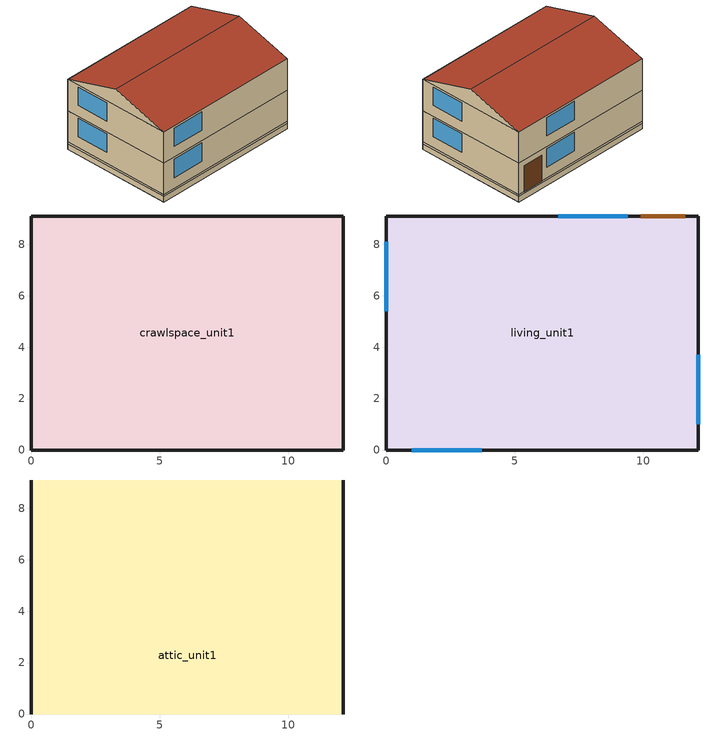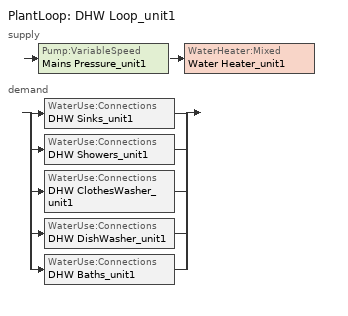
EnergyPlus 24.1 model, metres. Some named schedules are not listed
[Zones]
crawlspace_unit1
 floor ground (Interior Floor): 0,0 0,9.1 12.13,9.1 12.13,0 z-0.46
 wall outside (Crawl Wall): 0,0 12.13,0 12.13,9.1 0,9.1 0,0 z0:0.15
 wall ground (Crawl Wall): 0,0 12.13,0 12.13,9.1 0,9.1 0,0 z-0.46:0
living_unit1
 floor adiabatic (Interior Floor): 0,0 0,9.1 12.13,9.1 12.13,0 z2.74
 floor to crawlspace_unit1 (Exterior Floor): 0,0 0,9.1 12.13,9.1 12.13,0 z0.15
 wall outside (Exterior Wall): 0,0 12.13,0 12.13,9.1 0,9.1 0,0 z0.15:2.74; 0,0 12.13,0 12.13,9.1 0,9.1 0,0 z2.74:5.34
 window (Exterior Window): 1,0 3.71,0 / 9.39,9.1 6.68,9.1 / 12.13,1 12.13,3.71 / 0,8.1 0,5.39 z1.07:2.59; 1,0 3.71,0 / 9.39,9.1 6.68,9.1 / 12.13,1 12.13,3.71 / 0,8.1 0,5.39 z3.66:5.18
 door (Exterior Door): 11.63,9.1 9.89,9.1 z0.15:2.29
 ceiling to attic_unit1 (Interior Ceiling): 0,0 12.13,0 12.13,9.1 0,9.1 z5.34
attic_unit1
 wall outside (Gable_end): 12.13,0,5.34 12.13,9.1,5.34 12.13,4.55,6.7; 0,9.1,5.34 0,0,5.34 0,4.55,6.7
 roof outside (Exterior Roof): 0,0,5.34 12.13,0,5.34 12.13,4.55,6.7 0,4.55,6.7; 12.13,9.1,5.34 0,9.1,5.34 0,4.55,6.7 12.13,4.55,6.7
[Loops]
PlantLoop 'DHW Loop_unit1'
 supply: Pump:VariableSpeed 'Mains Pressure_unit1' > WaterHeater:Mixed 'Water Heater_unit1'
 demand: split
  | WaterUse:Connections 'DHW Sinks_unit1'
  | WaterUse:Connections 'DHW Showers_unit1'
  | WaterUse:Connections 'DHW ClothesWasher_unit1'
  | WaterUse:Connections 'DHW DishWasher_unit1'
  | WaterUse:Connections 'DHW Baths_unit1'
[Building]
US+SF+CZ4A+hp+crawlspace+IECC_2006: North Axis {deg}=0; Terrain=Suburbs; Loads Convergence Tolerance Value {W}=0.04; Temperature Convergence Tolerance Value {deltaC}=0.4; Solar Distribution=FullExterior; Maximum Number of Warmup Days=25; Minimum Number of Warmup Days=6
[Site:WaterMainsTemperature]
Calculation Method=Correlation; Annual Average Outdoor Air Temperature {C}=12.4667; Maximum Difference In Monthly Average Outdoor Air Temperatures {deltaC}=25.2
[Site:Location]
New.York-John.F.Kennedy.Intl.AP_NY_USA WMO=744860: Latitude {deg}=40.66; Longitude {deg}=-73.8; Time Zone {hr}=-5; Elevation {m}=7
[SizingPeriod:DesignDay] Day of Month=21; Dry-Bulb Temperature Range Modifier Type=DefaultMultipliers; Humidity Condition Type=Wetbulb; Barometric Pressure {Pa}=101241; Rain Indicator=No; Snow Indicator=No; Daylight Saving Time Indicator=No
Name | Month | Day Type | Maximum Dry-Bulb Temperature {C} | Daily Dry-Bulb Temperature Range {deltaC} | Wetbulb or DewPoint at Maximum Dry-Bulb {C} | Wind Speed {m/s} | Wind Direction {deg} | Solar Model Indicator | Sky Clearness | ASHRAE Clear Sky Optical Depth for Beam Irradiance (taub) | ASHRAE Clear Sky Optical Depth for Diffuse Irradiance (taud)
New.York-John.F.Kennedy.Intl.AP_NY_USA Ann Htg 99.6% Condns DB | 1 | WinterDesignDay | -10.7 | 0 | -10.7 | 7.5 | 320 | ASHRAEClearSky | 0
New.York-John.F.Kennedy.Intl.AP_NY_USA Ann Clg .4% Condns DB=>MWB | 7 | SummerDesignDay | 32.1 | 7.4 | 23.1 | 5.6 | 230 | ASHRAETau |  | 0.541 | 1.8
[Material]
Name | Roughness | Thickness {m} | Conductivity {W/m-K} | Density {kg/m3} | Specific Heat {J/kg-K} | Solar Absorptance | Thermal Absorptance | Visible Absorptance
sheathing_consol_layer | Rough | 0.0127 | 0.0940184 | 685.008 | 1172.332
ceil_consol_layer | Rough | 0.340392 | 0.0617176 | 41.9286 | 776.251
floor_consol_layer | Rough | 0.1397 | 0.0491039 | 55.074 | 916.9311
wall_consol_layer | Rough | 0.0889 | 0.0579573 | 120.801 | 1036.26
Concrete_4in | Rough | 0.101498 | 1.312098 | 2242.8 | 465.2
Asphalt_shingle | MediumRough | 0.00633985 | 0.08186 | 1121.29 | 1255.2 | 0.75
cement_stucco | MediumSmooth | 0.01905 | 0.721 | 1865.58 | 878.64
syn_stucco | MediumSmooth | 0.003048 | 8.65E-02 | 400 | 878.64
Drywall_1/2in | MediumSmooth | 0.0127 | 0.16009 | 800.923 | 1087.84
OSB_5/8in | MediumSmooth | 0.015875 | 0.1163 | 544.627 | 1213.36
OSB_7/16in | MediumSmooth | 0.0111125 | 0.1163 | 544.627 | 1213.36
Plywood_3/4in | Rough | 0.01905 | 0.115458 | 544.68 | 674.54 | 0.7 | 0.9 | 0.7
Carpet_n_pad | MediumSmooth | 0.0254001 | 0.0601314 | 32.0369 | 836.8 | 0.7 | 0.9 | 0.7
OSB_1/2in | MediumSmooth | 0.0127 | 0.1163 | 544.627 | 1213.36 | 0.7 | 0.9 | 0.7
door_const | Smooth | 0.0317022 | 0.0720096 | 512.64 | 767.58
Std Wood 6inch | MediumSmooth | 0.15 | 0.12 | 540 | 1210 | 0.7 | 0.9 | 0.7
[Construction]
Exterior Wall: syn_stucco, sheathing_consol_layer, OSB_7/16in, wall_consol_layer, Drywall_1/2in
InteriorFurnishings: Std Wood 6inch
Exterior Floor: floor_consol_layer, Plywood_3/4in, Carpet_n_pad
Interior Floor: Plywood_3/4in, Carpet_n_pad
Interior Ceiling: ceil_consol_layer, Drywall_1/2in
Exterior Roof: Asphalt_shingle, OSB_1/2in
Exterior Window: Glass
Exterior Door: door_const
Gable_end: cement_stucco, Bldg_paper_felt, OSB_5/8in, Air_4_in_vert, Drywall_1/2in
window_w_blinds: Glass, int_blind
crawl wall: Concrete_4in
[Material:NoMass]
Bldg_paper_felt: Roughness=Smooth; Thermal Resistance {m2-K/W}=0.0105666
[Material:AirGap]
Air_4_in_vert: Thermal Resistance {m2-K/W}=0.158499
[WindowMaterial:SimpleGlazingSystem]
Glass: U-Factor {W/m2-K}=2.27144; Solar Heat Gain Coefficient=0.3344; Visible Transmittance=0.88
[WindowMaterial:Blind]
int_blind: Slat Orientation=Horizontal; Slat Width {m}=0.025; Slat Separation {m}=0.01875; Slat Thickness {m}=0.001; Slat Angle {deg}=45; Slat Conductivity {W/m-K}=221; Slat Beam Solar Transmittance=0; Front Side Slat Beam Solar Reflectance=0.5; Back Side Slat Beam Solar Reflectance=0.5; Slat Diffuse Solar Transmittance=0; Front Side Slat Diffuse Solar Reflectance=0.5; Back Side Slat Diffuse Solar Reflectance=0.5; Slat Beam Visible Transmittance=0; Front Side Slat Beam Visible Reflectance=0.5; Back Side Slat Beam Visible Reflectance=0.5; Slat Diffuse Visible Transmittance=0; Front Side Slat Diffuse Visible Reflectance=0.5; Back Side Slat Diffuse Visible Reflectance=0.5; Slat Infrared Hemispherical Transmittance=0; Front Side Slat Infrared Hemispherical Emissivity=0.9; Back Side Slat Infrared Hemispherical Emissivity=0.9; Blind to Glass Distance {m}=0.05; Blind Top Opening Multiplier=0.5; Blind Bottom Opening Multiplier=0.5; Blind Left Side Opening Multiplier=0.5; Blind Right Side Opening Multiplier=0.5
[AirConditioner:VariableRefrigerantFlow:FluidTemperatureControl]
Heat Pump=VRF Heat Pump; Availability Schedule=VRFCondAvailSched; Zone Terminal Unit List=VRF Heat Pump TU List; Refrigerant Type=R410A; Rated Evaporative Capacity {W}=10023; Rated Compressor Power Per Unit of Rated Evaporative Capacity=0.2931; Minimum Outdoor Air Temperature in Cooling Mode {C}=-5; Maximum Outdoor Air Temperature in Cooling Mode {C}=43; Minimum Outdoor Air Temperature in Heating Mode {C}=-20; Maximum Outdoor Air Temperature in Heating Mode {C}=18; Reference Outdoor Unit Superheating {deltaC}=7.6; Reference Outdoor Unit Subcooling {deltaC}=7.7; Refrigerant Temperature Control Algorithm for Indoor Unit=VariableTemp; Reference Evaporating Temperature for Indoor Unit {C}=10; Reference Condensing Temperature for Indoor Unit {C}=38.9; Variable Evaporating Temperature Minimum for Indoor Unit {C}=6; Variable Evaporating Temperature Maximum for Indoor Unit {C}=13; Variable Condensing Temperature Minimum for Indoor Unit {C}=35; Variable Condensing Temperature Maximum for Indoor Unit {C}=42; Outdoor Unit Fan Power Per Unit of Rated Evaporative Capacity=0.01197; Outdoor Unit Fan Flow Rate Per Unit of Rated Evaporative Capacity {m3/s-W}=0.000169511; Outdoor Unit Evaporating Temperature Function of Superheating Curve=OUEvapTempCurve; Outdoor Unit Condensing Temperature Function of Subcooling Curve=OUCondTempCurve; Diameter of Main Pipe Connecting Outdoor Unit to the First Branch Joint {m}=0.0508; Length of Main Pipe Connecting Outdoor Unit to the First Branch Joint {m}=10; Equivalent Length of Main Pipe Connecting Outdoor Unit to the First Branch Joint {m}=12; Height Difference Between Outdoor Unit and Indoor Units {m}=5; Main Pipe Insulation Thickness {m}=0.02; Main Pipe Insulation Thermal Conductivity {W/m-K}=0.032; Crankcase Heater Power per Compressor {W}=33; Number of Compressors=1; Ratio of Compressor Size to Total Compressor Capacity {W/W}=0.33; Maximum Outdoor Dry-Bulb Temperature for Crankcase Heater {C}=7; Compressor maximum delta Pressure {Pa}=4500000; Number of Compressor Loading Index Entries=9; Compressor Speed at Loading Index 1 {rev/min}=900; Loading Index 1 Evaporative Capacity Multiplier Function of Temperature Curve=MinSpdCooling; Loading Index 1 Compressor Power Multiplier Function of Temperature Curve=MinSpdPower; Compressor Speed at Loading Index 2 {rev/min}=1320; Loading Index 2 Evaporative Capacity Multiplier Function of Temperature Curve=Spd1Cooling; Loading Index 2 Compressor Power Multiplier Function of Temperature Curve=Spd1Power; Compressor Speed at Loading Index 3 {rev/min}=1920; Loading Index 3 Evaporative Capacity Multiplier Function of Temperature Curve=Spd2Cooling; Loading Index 3 Compressor Power Multiplier Function of Temperature Curve=Spd2Power; Compressor Speed at Loading Index 4 {rev/min}=2580; Loading Index 4 Evaporative Capacity Multiplier Function of Temperature Curve=Spd3Cooling; Loading Index 4 Compressor Power Multiplier Function of Temperature Curve=Spd3Power; Compressor Speed at Loading Index 5 {rev/min}=3480; Loading Index 5 Evaporative Capacity Multiplier Function of Temperature Curve=Spd4Cooling; Loading Index 5 Compressor Power Multiplier Function of Temperature Curve=Spd4Power; Compressor Speed at Loading Index 6 {rev/min}=4380; Loading Index 6 Evaporative Capacity Multiplier Function of Temperature Curve=Spd5Cooling; Loading Index 6 Compressor Power Multiplier Function of Temperature Curve=Spd5Power; Compressor Speed at Loading Index 7 {rev/min}=4800; Loading Index 7 Evaporative Capacity Multiplier Function of Temperature Curve=Spd6Cooling; Loading Index 7 list=Spd6Power; Compressor Speed at Loading Index 8 {rev/min}=5730; Loading Index 8 Evaporative Capacity Multiplier Function of Temperature Curve=Spd7Cooling; Loading Index 8 Compressor Power Multiplier Function of Temperature Curve=Spd7Power; Compressor Speed at Loading Index 9 {rev/min}=6900; Loading Index 9 Evaporative Capacity Multiplier Function of Temperature Curve=Spd8Cooling; Loading Index 9 Compressor Power Multiplier Function of Temperature Curve=Spd8Power
[ZoneTerminalUnitList]
VRF Heat Pump TU List: Zone Terminal Unit Name 1=TU1
[ZoneHVAC:TerminalUnit:VariableRefrigerantFlow]
TU1: Terminal Unit Availability Schedule=VRFAvailSched; Cooling Supply Air Flow Rate {m3/s}=0.595; No Cooling Supply Air Flow Rate {m3/s}=0; Heating Supply Air Flow Rate {m3/s}=0.595; No Heating Supply Air Flow Rate {m3/s}=0; Cooling Outdoor Air Flow Rate {m3/s}=autosize; Heating Outdoor Air Flow Rate {m3/s}=autosize; No Load Outdoor Air Flow Rate {m3/s}=0; Supply Air Fan Operating Mode Schedule=VRFFanModeSchedule; Supply Air Fan Placement=drawthrough; Supply Air Fan Object=TU1 VRF Supply Fan; Outside Air Mixer Object=TU1 OA Mixer; Cooling Coil Object=TU1 VRF DX Cooling Coil; Heating Coil Object=TU1 VRF DX Heating Coil; Zone Terminal Unit On Parasitic Electric Energy Use {W}=30; Zone Terminal Unit Off Parasitic Electric Energy Use {W}=20; Supplemental Heating Coil=TU1 Supp Heating Coil; Maximum Supply Air Temperature from Supplemental Heater {C}=50
[Coil:Heating:Electric]
TU1 Supp Heating Coil: Availability Schedule=VRFAvailSched; Efficiency=0.99; Nominal Capacity {W}=autosize
[Fan:VariableVolume]
TU1 VRF Supply Fan: Availability Schedule=VRFAvailSched; Fan Total Efficiency=0.5; Pressure Rise {Pa}=400; Maximum Flow Rate {m3/s}=0.595; Fan Power Minimum Flow Rate Input Method=FixedFlowRate; Fan Power Minimum Flow Fraction=0; Fan Power Minimum Air Flow Rate {m3/s}=0.415; Motor Efficiency=0.9; Motor In Airstream Fraction=1; Fan Power Coefficient 1=0.09; Fan Power Coefficient 2=0; Fan Power Coefficient 3=0; Fan Power Coefficient 4=0.91; Fan Power Coefficient 5=0
[Coil:Cooling:DX:VariableRefrigerantFlow:FluidTemperatureControl]
TU1 VRF DX Cooling Coil: Availability Schedule=VRFAvailSched; Rated Total Cooling Capacity {W}=10023; Rated Sensible Heat Ratio=autosize; Indoor Unit Reference Superheating {deltaC}=8.7; Indoor Unit Evaporating Temperature Function of Superheating Curve=IUEvapTempCurve
[Coil:Heating:DX:VariableRefrigerantFlow:FluidTemperatureControl]
TU1 VRF DX Heating Coil: Availability Schedule=VRFAvailSched; Rated Total Heating Capacity {W}=10023; Indoor Unit Reference Subcooling {deltaC}=11.5; Indoor Unit Condensing Temperature Function of Subcooling Curve=IUCondTempCurve
[Zone equipment]
living_unit1: TU1
[Zone] Multiplier=1
living_unit1; attic_unit1; crawlspace_unit1
[InternalMass]
Internalmass_unit1: Construction=InteriorFurnishings; Zone or ZoneList=living_unit1; Surface Area {m2}=9.89591
[Shading:Overhang] Height above Window or Door {m}=0; Tilt Angle from Window/Door {deg}=90; Left extension from Window/Door Width {m}=0; Right extension from Window/Door Width {m}=0; Depth {m}=0.0152439
Name | Window or Door
Overhang_sdr_1.unit1 | Window_sdr_1.unit1
Overhang_sdr_2.unit1 | Window_sdr_2.unit1
[WindowShadingControl]
Shades-living_unit1: Zone=living_unit1; Shading Type=InteriorBlind; Construction with Shading=window_w_blinds; Shading Control Type=OnIfScheduleAllows; Schedule=shading_2012iecc; Shading Control Is Scheduled=Yes; Glare Control Is Active=No; Multiple Surface Control Type=Sequential; Fenestration Surface 1=Window_ldf_1.unit1; Fenestration Surface 2=Window_ldb_1.unit1; Fenestration Surface 3=Window_sdr_1.unit1; Fenestration Surface 4=Window_sdl_1.unit1; Fenestration Surface 5=Window_ldf_2.unit1; Fenestration Surface 6=Window_ldb_2.unit1; Fenestration Surface 7=Window_sdr_2.unit1; Fenestration Surface 8=Window_sdl_2.unit1
[GroundHeatTransfer:Control]
gtp_control: Run Basement Preprocessor=no; Run Slab Preprocessor=yes
[GroundHeatTransfer:Slab:Materials]
NMAT: Number of materials=2; ALBEDO: Surface Albedo: No Snow=0.16; ALBEDO: Surface Albedo: Snow=0.4; EPSLW: Surface Emissivity: No Snow=0.9; EPSLW: Surface Emissivity: Snow=0.9; Z0: Surface Roughness: No Snow {cm}=0.75; Z0: Surface Roughness: Snow {cm}=0.05; HIN: Indoor HConv: Downward Flow {W/m2-K}=6; HIN: Indoor HConv: Upward {W/m2-K}=9
[GroundHeatTransfer:Slab:MatlProps]
RHO: Slab Material density {kg/m3}=2300; RHO: Soil Density {kg/m3}=1200; CP: Slab CP {J/kg-K}=650; CP: Soil CP {J/kg-K}=1200; TCON: Slab k {W/m-K}=0.9; TCON: Soil k {W/m-K}=1
[GroundHeatTransfer:Slab:BoundConds]
EVTR: Is surface evapotranspiration modeled=FALSE; FIXBC: is the lower boundary at a fixed temperature=TRUE; TDEEPin {C}=10; USRHflag: Is the ground surface h specified by the user?=FALSE
[GroundHeatTransfer:Slab:BldgProps]
IYRS: Number of years to iterate=10; Shape: Slab shape=0; HBLDG: Building height {m}=4; TIN1: January Indoor Average Temperature Setpoint {C}=22.22; TIN2: February Indoor Average Temperature Setpoint {C}=22.22; TIN3: March Indoor Average Temperature Setpoint {C}=22.22; TIN4: April Indoor Average Temperature Setpoint {C}=22.22; TIN5: May Indoor Average Temperature Setpoint {C}=22.22; TIN6: June Indoor Average Temperature Setpoint {C}=23.88; TIN7: July Indoor Average Temperature Setpoint {C}=23.88; TIN8: August Indoor Average Temperature Setpoint {C}=23.88; TIN9: September Indoor Average Temperature Setpoint {C}=23.88; TIN10: October Indoor Average Temperature Setpoint {C}=22.22; TIN11: November Indoor Average Temperature Setpoint {C}=22.22; TIN12: December Indoor Average Temperature Setpoint {C}=22.22; TINAmp: Daily Indoor sine wave variation amplitude {deltaC}=0; ConvTol: Convergence Tolerance=0.1
[GroundHeatTransfer:Slab:Insulation]
RINS: R value of under slab insulation {m2-K/W}=0; DINS: Width of strip of under slab insulation {m}=0; RVINS: R value of vertical insulation {m2-K/W}=0; ZVINS: Depth of vertical insulation {m}=0.6; IVINS: Flag: Is there vertical insulation=0
[GroundHeatTransfer:Slab:EquivalentSlab]
APRatio: The area to perimeter ratio for this slab {m}=2.59995; SLABDEPTH: Thickness of slab on grade {m}=0.1; CLEARANCE: Distance from edge of slab to domain edge {m}=15; ZCLEARANCE: Distance from bottom of slab to domain bottom {m}=15
[GroundHeatTransfer:Basement:SimParameters]
F: Multiplier for the ADI solution=0.1; IYRS: Maximum number of yearly iterations:=15
[GroundHeatTransfer:Basement:MatlProps]
NMAT: Number of materials in this domain=6; Density for Foundation Wall {kg/m3}=2243; density for Floor Slab {kg/m3}=2243; density for Ceiling {kg/m3}=311; density for Soil {kg/m3}=1500; density for Gravel {kg/m3}=2000; density for Wood {kg/m3}=449; Specific heat for foundation wall {J/kg-K}=880; Specific heat for floor slab {J/kg-K}=880; Specific heat for ceiling {J/kg-K}=1530; Specific heat for soil {J/kg-K}=840; Specific heat for gravel {J/kg-K}=720; Specific heat for wood {J/kg-K}=1530; Thermal conductivity for foundation wall {W/m-K}=1.4; Thermal conductivity for floor slab {W/m-K}=1.4; Thermal conductivity for ceiling {W/m-K}=0.09; thermal conductivity for soil {W/m-K}=1.1; thermal conductivity for gravel {W/m-K}=1.9; thermal conductivity for wood {W/m-K}=0.12
[GroundHeatTransfer:Basement:Insulation]
REXT: R Value of any exterior insulation {m2-K/W}=1.761e-05; INSFULL: Flag: Is the wall fully insulated?=True
[GroundHeatTransfer:Basement:SurfaceProps]
ALBEDO: Surface albedo for No snow conditions=0.16; ALBEDO: Surface albedo for snow conditions=0.4; EPSLN: Surface emissivity No Snow=0.94; EPSLN: Surface emissivity with Snow=0.86; VEGHT: Surface roughness No snow conditions {cm}=6; VEGHT: Surface roughness Snow conditions {cm}=0.25; PET: Flag, Potential evapotranspiration on?=False
[GroundHeatTransfer:Basement:BldgData]
DWALL: Wall thickness {m}=0.2; DSLAB: Floor slab thickness {m}=0.243828; DGRAVXY: Width of gravel pit beside basement wall {m}=0.3; DGRAVZN: Gravel depth extending above the floor slab {m}=0.2; DGRAVZP: Gravel depth below the floor slab {m}=0.1
[GroundHeatTransfer:Basement:Interior]
COND: Flag: Is the basement conditioned?=True; HIN: Downward convection only heat transfer coefficient {W/m2-K}=0.92; HIN: Upward convection only heat transfer coefficient {W/m2-K}=4.04; HIN: Horizontal convection only heat transfer coefficient {W/m2-K}=3.08; HIN: Downward combined (convection and radiation) heat transfer coefficient {W/m2-K}=6.13; HIN: Upward combined (convection and radiation) heat transfer coefficient {W/m2-K}=9.26; HIN: Horizontal combined (convection and radiation) heat transfer coefficient {W/m2-K}=8.29
[GroundHeatTransfer:Basement:ComBldg]
January average temperature {C}=21; February average temperature {C}=21; March average temperature {C}=21; April average temperature {C}=21; May average temperature {C}=24; June average temperature {C}=24; July average temperature {C}=24; August average temperature {C}=24; September average temperature {C}=24; October average temperature {C}=24; November average temperature {C}=21; December average temperature {C}=21; Daily variation sine wave amplitude {deltaC}=21
[GroundHeatTransfer:Basement:EquivSlab]
APRatio: The area to perimeter ratio for this slab {m}=2.59995; EquivSizing: Flag=True
[GroundHeatTransfer:Basement:EquivAutoGrid]
CLEARANCE: Distance from outside of wall to edge of 3-D ground domain {m}=15; SlabDepth: Thickness of the floor slab {m}=0.1; BaseDepth: Depth of the basement wall below grade {m}=1.21914
[ElectricEquipment] Zone or ZoneList or Space or SpaceList=living_unit1
Name | Schedule | Design Level Calculation Method | Design Level {W} | Fraction Latent | Fraction Radiant | Fraction Lost | Watts per Floor Area {W/m2}
dishwasher1 | DishWasher | EquipmentLevel | 65.6988 | 0.15 | 0.6 | 0.25
refrigerator1 | Refrigerator | EquipmentLevel | 91.0576 | 0 | 1 | 0
clotheswasher1 | ClothesWasher | EquipmentLevel | 28.4784 | 0 | 0.8 | 0.2
electric_dryer1 | ClothesDryer | EquipmentLevel | 213.065 | 0.05 | 0.15 | 0.8
electric_range1 | CookingRange | EquipmentLevel | 248.154 | 0.3 | 0.4 | 0.3
television1 | InteriorLighting | EquipmentLevel | 0 | 0 | 1 | 0
electric_mels1 | MiscPlugLoad | EquipmentLevel | 567.464 | 0.06 | 0.69 | 0.25
IECC_Adj1 | MiscPlugLoad | Watts/Area |  | 0.062439 | 0.411909 | 0.251045 | 1.54357
[ThermostatSetpoint:DualSetpoint]
thermostat_living Dual SP Control: Heating Setpoint Temperature Schedule=heating_sch; Cooling Setpoint Temperature Schedule=cooling_sch
[AvailabilityManager:Scheduled]
System availability: Schedule=always_avail
[Sizing:Zone]
living_unit1: Zone Cooling Design Supply Air Temperature Input Method=SupplyAirTemperature; Zone Cooling Design Supply Air Temperature {C}=12; Zone Heating Design Supply Air Temperature Input Method=SupplyAirTemperature; Zone Heating Design Supply Air Temperature {C}=50; Zone Cooling Design Supply Air Humidity Ratio {kgWater/kgDryAir}=0.008; Zone Heating Design Supply Air Humidity Ratio {kgWater/kgDryAir}=0.008; Design Specification Outdoor Air Object=SZ_DSOA_living_unit1; Cooling Design Air Flow Method=DesignDay; Cooling Minimum Air Flow per Zone Floor Area {m3/s-m2}=0.000762; Heating Design Air Flow Method=DesignDay; Heating Maximum Air Flow per Zone Floor Area {m3/s-m2}=0.002032; Heating Maximum Air Flow {m3/s}=0.141576; Heating Maximum Air Flow Fraction=0.3; Zone Load Sizing Method=Sensible Load Only No Latent Load; Zone Latent Cooling Design Supply Air Humidity Ratio Input Method=HumidityRatioDifference; Zone Cooling Design Supply Air Humidity Ratio Difference {kgWater/kgDryAir}=0.005; Zone Latent Heating Design Supply Air Humidity Ratio Input Method=HumidityRatioDifference; Zone Humidification Design Supply Air Humidity Ratio Difference {kgWater/kgDryAir}=0.005
[ZoneControl:Thermostat]
Zone Thermostat_unit1: Zone or ZoneList=living_unit1; Control Type Schedule=zone_control_type; Control 1=thermostat_living Dual SP Control
[ZoneVentilation:DesignFlowRate]
Ventilation_unit1: Zone or ZoneList or Space or SpaceList=living_unit1; Schedule=always_avail; Design Flow Rate Calculation Method=Flow/Zone; Design Flow Rate {m3/s}=0; Ventilation Type=Exhaust; Fan Pressure Rise {Pa}=0; Fan Total Efficiency=0.6; Constant Term Coefficient=1; Temperature Term Coefficient=0; Velocity Term Coefficient=0; Velocity Squared Term Coefficient=0; Minimum Indoor Temperature {C}=-100; Maximum Indoor Temperature {C}=100; Delta Temperature {deltaC}=-100; Minimum Outdoor Temperature {C}=-100; Maximum Outdoor Temperature {C}=100; Maximum Wind Speed {m/s}=40
[DesignSpecification:OutdoorAir]
SZ_DSOA_living_unit1: Outdoor Air Method=Flow/Zone; Outdoor Air Flow per Person {m3/s-person}=0; Outdoor Air Flow per Zone {m3/s}=0.0283168
[ZoneHVAC:EnergyRecoveryVentilator]
ERV_unit1: Availability Schedule=always_avail; Heat Exchanger=OA_Heat_Recovery_Unit1; Supply Air Flow Rate {m3/s}=0.0283168; Exhaust Air Flow Rate {m3/s}=0.0283168; Supply Air Fan=OASupplyFan_unit1; Exhaust Air Fan=OAExhaustFan_unit1
[Fan:OnOff] Availability Schedule=always_off; Fan Total Efficiency=0.6; Pressure Rise {Pa}=454.046; Maximum Flow Rate {m3/s}=0.0283168; Motor Efficiency=1; Motor In Airstream Fraction=0
OASupplyFan_unit1; OAExhaustFan_unit1
[HeatExchanger:AirToAir:SensibleAndLatent]
OA_Heat_Recovery_Unit1: Availability Schedule=always_off; Nominal Supply Air Flow Rate {m3/s}=0.0283168; Sensible Effectiveness at 100% Heating Air Flow=0.65; Latent Effectiveness at 100% Heating Air Flow=0; Sensible Effectiveness at 100% Cooling Air Flow=0.65; Latent Effectiveness at 100% Cooling Air Flow=0; Nominal Electric Power {W}=0; Supply Air Outlet Temperature Control=No; Heat Exchanger Type=Plate; Frost Control Type=None; Threshold Temperature {C}=-16.8333; Initial Defrost Time Fraction=0.083; Rate of Defrost Time Fraction Increase {1/K}=0.0216; Economizer Lockout=No
[People]
people_unit1: Zone or ZoneList or Space or SpaceList=living_unit1; Number of People Schedule=Occupancy; Number of People Calculation Method=People; Number of People=3; Fraction Radiant=0; Sensible Heat Fraction=autocalculate; Activity Level Schedule=activity_sch; Enable ASHRAE 55 Comfort Warnings=No; Mean Radiant Temperature Calculation Type=EnclosureAveraged
[Lights] Zone or ZoneList or Space or SpaceList=living_unit1; Schedule=InteriorLightingHE; Design Level Calculation Method=Watts/Area; Return Air Fraction=0; Fraction Radiant=0.6; Fraction Visible=0.2; Fraction Replaceable=0
Name | Watts per Floor Area {W/m2}
Living Hardwired Lighting1 | 1.91387
Living Plug-in Lighting1 | 0.478468
[Exterior:Lights]
Name | Schedule | Design Level {W}
Exterior-Lights_unit1 | ExteriorLighting | 78.6575
Garage-Lights_unit1 | InteriorLightingHE | 13.0293
[Pump:VariableSpeed]
Mains Pressure_unit1: Design Maximum Flow Rate {m3/s}=autosize; Design Pump Head {Pa}=1; Design Power Consumption {W}=0; Motor Efficiency=1; Fraction of Motor Inefficiencies to Fluid Stream=0; Coefficient 1 of the Part Load Performance Curve=0; Coefficient 2 of the Part Load Performance Curve=1; Coefficient 3 of the Part Load Performance Curve=0; Coefficient 4 of the Part Load Performance Curve=0; Design Minimum Flow Rate {m3/s}=0; Pump Control Type=Intermittent
[WaterHeater:Mixed]
Water Heater_unit1: Tank Volume {m3}=0.196841; Setpoint Temperature Schedule=dhw_setpt; Deadband Temperature Difference {deltaC}=2; Maximum Temperature Limit {C}=50; Heater Control Type=Cycle; Heater Maximum Capacity {W}=autosize; Heater Minimum Capacity {W}=0; Heater Ignition Minimum Flow Rate {m3/s}=0; Heater Fuel Type=electricity; Heater Thermal Efficiency=1; Ambient Temperature Indicator=Zone; Ambient Temperature Zone=living_unit1; Off Cycle Loss Coefficient to Ambient Temperature {W/K}=1.27317; Off Cycle Loss Fraction to Zone=1; On Cycle Loss Coefficient to Ambient Temperature {W/K}=1.27317; On Cycle Loss Fraction to Zone=1; Peak Use Flow Rate {m3/s}=0; Use Side Effectiveness=1; Source Side Effectiveness=1; Use Side Design Flow Rate {m3/s}=autosize; Source Side Design Flow Rate {m3/s}=0; Indirect Water Heating Recovery Time {hr}=1.5
[WaterHeater:Sizing]
Water Heater_unit1: Design Mode=ResidentialHUD-FHAMinimum; Number of Bedrooms=3; Number of Bathrooms=3
[PlantEquipmentList]
DHW Plant Equipment_unit1: Water Heater_unit1
[Sizing:Plant]
DHW Loop_unit1: Loop Type=Heating; Design Loop Exit Temperature {C}=48.8889; Loop Design Temperature Difference {deltaC}=5.55556
[PlantLoop]
DHW Loop_unit1: Fluid Type=Water; Plant Equipment Operation Scheme=DHW Loop Operation_unit1; Maximum Loop Temperature {C}=100; Minimum Loop Temperature {C}=0; Maximum Loop Flow Rate {m3/s}=autosize; Minimum Loop Flow Rate {m3/s}=0; Plant Loop Volume {m3}=autocalculate; Load Distribution Scheme=Optimal
[PlantEquipmentOperation:HeatingLoad]
DHW Control Scheme_unit1: Load Range 1 Lower Limit {W}=0; Load Range 1 Upper Limit {W}=1000000000000000; Range 1 Equipment List=DHW Plant Equipment_unit1
[PlantEquipmentOperationSchemes]
DHW Loop Operation_unit1: Control Scheme 1=DHW Control Scheme_unit1; Control Scheme 1 Schedule=always_avail
[SetpointManager:Scheduled]
DHW Loop Setpoint Manager_unit1: Control Variable=Temperature; Schedule=DHWSupplySetpoint; Setpoint Node or NodeList=DHW Supply Outlet Node_unit1
[WaterUse:Equipment]
Name | Peak Flow Rate {m3/s} | Flow Rate Fraction Schedule | Target Temperature Schedule
Clothes Washer_unit1 | 1.62192e-06 | ClothesWasher | CWWaterTempSchedule
Dishwasher_unit1 | 6.36685e-07 | Dishwasher | DWWaterTempSchedule
Sinks_unit1 | 7.1934e-05 | BA_sink_sch | SSBWaterTempSchedule
Showers_unit1 | 0.000141975 | BA_shower_sch | SSBWaterTempSchedule
Baths_unit1 | 0.00027764 | BA_bath_sch | SSBWaterTempSchedule
[WaterUse:Connections] Drain Water Heat Exchanger Type=None
Name | Water Use Equipment 1
DHW Sinks_unit1 | Sinks_unit1
DHW Showers_unit1 | Showers_unit1
DHW ClothesWasher_unit1 | Clothes Washer_unit1
DHW DishWasher_unit1 | Dishwasher_unit1
DHW Baths_unit1 | Baths_unit1
[Schedule:Compact]
VRFCondAvailSched: Through: 12/31, For: AllDays, Until: 12:00, 1, Until: 13:00, 1, Until: 24:00, 1
VRFFanModeSchedule: Through: 12/31, For: AllDays, Until: 7:00, 0, Until: 18:00, 0, Until: 24:00, 0
VRFAvailSched: Through: 3/31, For: AllDays, Until: 24:00, 1, Through: 9/30, For: WeekDays, Until: 7:00, 1, Until: 17:00, 1, Until: 24:00, 1, For: SummerDesignDay WinterDesignDay, Until: 24:00, 1, For: AllOtherDays, Until: 24:00, 1, Through: 12/31, For: AllDays, Until: 24:00, 1
BA_shower_sch: Through: 12/31, For: AllDays, Until: 1:00, 0.00194741, Until: 2:00, 0.000885185, Until: 3:00, 0.000531111, Until: 4:00, 0.000885185, Until: 5:00, 0.00247852, Until: 6:00, 0.00920593, Until: 7:00, 0.0208904, Until: 8:00, 0.0207133, Until: 9:00, 0.0168185, Until: 10:00, 0.0131007, Until: 11:00, 0.0106222, Until: 12:00, 0.00832074, Until: 13:00, 0.00601926, Until: 14:00, 0.00513407, Until: 15:00, 0.00460296, Until: 16:00, 0.00442593, Until: 17:00, 0.00531111, Until: 18:00, 0.00690444, Until: 19:00, 0.00743556, Until: 20:00, 0.00743556, Until: 21:00, 0.00743556, Until: 22:00, 0.00725852, Until: 23:00, 0.00513407, Until: 24:00, 0.00371778
BA_bath_sch: Through: 12/31, For: AllDays, Until: 1:00, 0.000181818, Until: 2:00, 9.09091e-05, Until: 3:00, 9.09091e-05, Until: 4:00, 9.09091e-05, Until: 5:00, 0.000181818, Until: 6:00, 0.000431818, Until: 7:00, 0.00104545, Until: 8:00, 0.00131818, Until: 9:00, 0.0015, Until: 10:00, 0.00131818, Until: 11:00, 0.00104545, Until: 12:00, 0.000795455, Until: 13:00, 0.000704545, Until: 14:00, 0.000522727, Until: 15:00, 0.000522727, Until: 16:00, 0.000522727, Until: 17:00, 0.000886364, Until: 18:00, 0.00104545, Until: 19:00, 0.00175, Until: 20:00, 0.00227273, Until: 21:00, 0.00227273, Until: 22:00, 0.00175, Until: 23:00, 0.0015, Until: 24:00, 0.000886364
BA_sink_sch: Through: 12/31, For: AllDays, Until: 1:00, 0.00431871, Until: 2:00, 0.00215936, Until: 3:00, 0.0015424, Until: 4:00, 0.0015424, Until: 5:00, 0.00215936, Until: 6:00, 0.00555263, Until: 7:00, 0.0129561, Until: 8:00, 0.0191257, Until: 9:00, 0.0203596, Until: 10:00, 0.0191257, Until: 11:00, 0.0166579, Until: 12:00, 0.015424, Until: 13:00, 0.0151155, Until: 14:00, 0.0138816, Until: 15:00, 0.0132646, Until: 16:00, 0.0126477, Until: 17:00, 0.014807, Until: 18:00, 0.0200512, Until: 19:00, 0.023136, Until: 20:00, 0.0212851, Until: 21:00, 0.0175833, Until: 22:00, 0.014807, Until: 23:00, 0.0123392, Until: 24:00, 0.00832895
activity_sch: Through: 12/31, For: AllDays, Until: 24:00, 117.28
zone_control_type: Through: 12/31, For: AllDays, Until 24:00, 4
shading_2012iecc: Through: 12/31, For: AllDays, Until 24:00, 0
dhw_setpt: Through: 12/31, For: AllDays, Until 24:00, 48
always_avail: Through: 12/31, For: AllDays, Until: 24:00, 1
always_off: Through: 12/31, For: AllDays, Until: 24:00, 0
heating_sch: Through: 12/31, For: AllDays, Until: 24:00, 22.2222
cooling_sch: Through: 12/31, For: AllDays, Until: 24:00, 23.8889
[Curve:Quadratic] Minimum Value of x=0; Input Unit Type for X=Temperature; Output Unit Type=Temperature
Name | Coefficient1 Constant | Coefficient2 x | Coefficient3 x**2 | Maximum Value of x
OUEvapTempCurve | -5.0464 | 1.1194 | -0.0017 | 50
OUCondTempCurve | -0.0269 | 1.0814 | -0.0012 | 30
IUEvapTempCurve | 3.3627 | -0.1535 | 0.0359 | 25
IUCondTempCurve | 1.2124 | 0.1306 | 0.0169 | 25
[Curve:Biquadratic] Minimum Value of x=15; Maximum Value of x=65; Minimum Value of y=-30; Maximum Value of y=15; Input Unit Type for X=Temperature; Input Unit Type for Y=Temperature; Output Unit Type=Dimensionless
Name | Coefficient1 Constant | Coefficient2 x | Coefficient3 x**2 | Coefficient4 y | Coefficient5 y**2 | Coefficient6 x*y
MinSpdCooling | 0.1407 | -0.0006872 | -1.269e-05 | 0.005913 | 7.356e-05 | -4.693e-05
Spd1Cooling | 0.2186 | -0.001577 | -8.294e-06 | 0.008626 | 0.000105 | -6.976e-05
Spd2Cooling | 0.3201 | -0.002263 | -1.064e-05 | 0.0125 | 0.0001496 | -0.000103
Spd3Cooling | 0.4913 | -0.006415 | 3.422e-05 | 0.01676 | 0.0001999 | -0.0001361
Spd4Cooling | 0.5808 | -0.003717 | -1.957e-05 | 0.02248 | 0.0002053 | -0.0001921
Spd5Cooling | 0.7591 | -0.005862 | -7.698e-06 | 0.02731 | 0.0003537 | -0.0002037
Spd6Cooling | 0.8061 | -0.005029 | -2.445e-05 | 0.03092 | 0.0003777 | -0.0002377
Spd7Cooling | 0.8781 | -0.00156 | -8.131e-05 | 0.04012 | 0.0003905 | -0.0003383
Spd8Cooling | 0.9687 | 0.002803 | -0.0001528 | 0.0517 | 0.0004067 | -0.0004648
MinSpdPower | -0.0004381 | 0.001459 | -2.076e-06 | -0.001412 | -2.865e-05 | 3.538e-05
Spd1Power | 0.003529 | 0.001969 | -1.219e-06 | -0.002001 | -3.987e-05 | 5.041e-05
Spd2Power | 0.007864 | 0.002813 | -2.908e-06 | -0.002862 | -5.547e-05 | 7.219e-05
Spd3Power | 0.05318 | 0.004007 | 1.729e-05 | -0.005707 | -0.0001153 | 0.0001452
Spd4Power | 0.01397 | 0.009363 | -3.41e-05 | -0.00757 | -0.0001547 | 0.0001957
Spd5Power | 0.1167 | 0.007259 | 1.968e-05 | -0.008029 | -0.0001646 | 0.0002185
Spd6Power | 0.2574 | 0.004687 | 8.909e-05 | -0.009131 | -0.0001989 | 0.000259
Spd7Power | 0.5701 | -0.00674 | 0.0002654 | -0.00734 | -0.000198 | 0.0002378
Spd8Power | 0.9635 | -0.02112 | 0.0004872 | -0.005087 | -0.0001969 | 0.0002112
[Schedule:Day:Hourly]
OccupancyDay: 1, 1, 1, 1, 1, 1, 1, 0.8831, 0.40861, 0.24189, 0.24189, 0.24189, 0.24189, 0.24189, 0.24189, 0.24189, 0.29498, 0.5531, 0.89693, 0.89693, 0.89693, 1, 1, 1
LightingDay: 0.0625, 0.0625, 0.0625, 0.0625, 0.1875, 0.390625, 0.4375, 0.390625, 0.171875, 0.117188, 0.117188, 0.117188, 0.117188, 0.117188, 0.117188, 0.203125, 0.4375, 0.609375, 0.820312, 0.984375, 1, 0.6875, 0.382812, 0.15625
ExteriorLightingDay: 1, 1, 1, 1, 1, 1, 0, 0, 0, 0, 0, 0, 0, 0, 0, 0, 0, 0, 1, 1, 1, 1, 1, 1
LightingDay_EELighting: 0.06875, 0.06875, 0.06875, 0.06875, 0.20625, 0.429688, 0.48125, 0.429688, 0.189062, 0.128906, 0.128906, 0.128906, 0.128906, 0.128906, 0.128906, 0.223438, 0.48125, 0.670312, 0.902344, 1, 1, 0.75625, 0.421094, 0.171875
RefrigeratorDay: 0.8, 0.782696, 0.765594, 0.742857, 0.731388, 0.731388, 0.75996, 0.8, 0.817103, 0.828571, 0.8, 0.8, 0.839839, 0.839839, 0.828571, 0.839839, 0.885714, 0.971429, 1, 0.971429, 0.942857, 0.925553, 0.885714, 0.828571
MiscPlugLoadDay: 0.60749, 0.559339, 0.552853, 0.545071, 0.524481, 0.585279, 0.676232, 0.718547, 0.60749, 0.517023, 0.529183, 0.529345, 0.520428, 0.538424, 0.568742, 0.600357, 0.710117, 0.862678, 0.936608, 0.966764, 1, 0.976654, 0.845169, 0.734436
CookingRangeDay: 0.0471585, 0.0471585, 0.0235459, 0.0235459, 0.0471585, 0.0707044, 0.165088, 0.283018, 0.306564, 0.320771, 0.283018, 0.330176, 0.377335, 0.306564, 0.292423, 0.377335, 0.613194, 1, 0.778348, 0.400947, 0.235859, 0.165088, 0.103722, 0.0707044
DishwasherWeekday: 0.129162, 0.0573867, 0.042998, 0.0286934, 0.0286934, 0.0860801, 0.172244, 0.258408, 0.488208, 0.545594, 0.473819, 0.402044, 0.344573, 0.387655, 0.315879, 0.301491, 0.315879, 0.416348, 0.732312, 0.933333, 0.761005, 0.559983, 0.373266, 0.258408
DishwasherWeekend: 0.138388, 0.0614858, 0.0460692, 0.0307429, 0.0307429, 0.0922286, 0.184547, 0.276866, 0.52308, 0.584565, 0.507663, 0.430761, 0.369185, 0.415344, 0.338442, 0.323026, 0.338442, 0.446087, 0.78462, 1, 0.815362, 0.599982, 0.399928, 0.276866
DishwasherVacation; ClothesWasherVacation; ClothesDryerVacation: 0, 0, 0, 0, 0, 0, 0, 0, 0, 0, 0, 0, 0, 0, 0, 0, 0, 0, 0, 0, 0, 0, 0, 0
ClothesWasherWeekday: 0.0887931, 0.0710155, 0.0354602, 0.0354602, 0.0710155, 0.106571, 0.213142, 0.461934, 0.692948, 0.817391, 0.799614, 0.710725, 0.639615, 0.568599, 0.497489, 0.461934, 0.479711, 0.461934, 0.461934, 0.461934, 0.461934, 0.444156, 0.30203, 0.159904
ClothesWasherWeekend: 0.10863, 0.0868807, 0.0433822, 0.0433822, 0.0868807, 0.130379, 0.260758, 0.565131, 0.847755, 1, 0.978251, 0.869505, 0.782508, 0.695627, 0.60863, 0.565131, 0.586881, 0.565131, 0.565131, 0.565131, 0.565131, 0.543382, 0.369505, 0.195627
ClothesDryerWeekday: 0.0996819, 0.0598091, 0.0398727, 0.0199364, 0.0398727, 0.0598091, 0.159491, 0.318982, 0.486427, 0.685791, 0.785473, 0.817391, 0.7456, 0.677837, 0.610073, 0.578155, 0.558218, 0.546236, 0.518346, 0.510391, 0.5263, 0.546236, 0.4386, 0.239236
ClothesDryerWeekend: 0.121951, 0.0731707, 0.0487805, 0.0243902, 0.0487805, 0.0731707, 0.195122, 0.390244, 0.595097, 0.839, 0.960951, 1, 0.91217, 0.829268, 0.746366, 0.707317, 0.682927, 0.668268, 0.634146, 0.624415, 0.643878, 0.668268, 0.536585, 0.292683
[Schedule:Week:Compact]
RefrigeratorWeek: For: AllDays, RefrigeratorDay
MiscPlugLoadWeek: For: AllDays, MiscPlugLoadDay
CookingRangeWeek: For: AllDays, CookingRangeDay
DishwasherWeek: For: Weekdays, DishwasherWeekday, For: CustomDay1, DishwasherVacation, For: AllOtherDays, DishwasherWeekend
ClothesWasherWeek: For: Weekdays, ClothesWasherWeekday, For: CustomDay1, ClothesWasherVacation, For: AllOtherDays, ClothesWasherWeekend
ClothesDryerWeek: For: Weekdays, ClothesDryerWeekday, For: CustomDay1, ClothesDryerVacation, For: AllOtherDays, ClothesDryerWeekend
OccupancyWeek: AllDays, OccupancyDay
LightingProfileWeek: For: AllDays, LightingDay
LightingProfileWeek_EELighting: For: AllDays, LightingDay_EELighting
ExteriorLightingProfileWeek: For: AllDays, ExteriorLightingDay
[Schedule:Year]
Occupancy: OccupancyWeek, 1, 1, 12, 31
InteriorLighting: LightingProfileWeek, 1, 1, 12, 31
InteriorLightingHE: LightingProfileWeek_EELighting, 1, 1, 12, 31
ExteriorLighting: ExteriorLightingProfileWeek, 1, 1, 12, 31
Refrigerator: RefrigeratorWeek, 1, 1, 12, 31
MiscPlugLoad: MiscPlugLoadWeek, 1, 1, 12, 31
CookingRange: CookingRangeWeek, 1, 1, 12, 31
Dishwasher: DishwasherWeek, 1, 1, 12, 31
ClothesWasher: ClothesWasherWeek, 1, 1, 12, 31
ClothesDryer: ClothesDryerWeek, 1, 1, 12, 31
[Schedule:Constant]
DWWaterTempSchedule; CWWaterTempSchedule; DHWSupplySetpoint: Temperature, 48.8889
SSBWaterTempSchedule: Temperature, 40.5556
[AirflowNetwork:SimulationControl]
House AirflowNetwork: AirflowNetwork Control=MultizoneWithoutDistribution; Wind Pressure Coefficient Type=SurfaceAverageCalculation; Building Type=LOWRISE; Maximum Number of Iterations=500; Relative Airflow Convergence Tolerance=0.001; Absolute Airflow Convergence Tolerance {kg/s}=0.00001; Convergence Acceleration Limit=0; Azimuth Angle of Long Axis of Building {deg}=0; Ratio of Building Width Along Short Axis to Width Along Long Axis=0.75; Allow Unsupported Zone Equipment=Yes; Do Distribution Duct Sizing Calculation=No
[AirflowNetwork:MultiZone:Surface:EffectiveLeakageArea] Discharge Coefficient=1.15; Reference Pressure Difference {Pa}=4; Air Mass Flow Exponent=0.65
Name | Effective Leakage Area {m2}
ZoneLeak_LongWall | 0.009067
ZoneLeak_ShortWall | 0.00680025
ZoneLeak_Ceiling | 0.0318384
ZoneLeak_Floor | 0.00001
AtticVent; CrawlVent | 0.37
[AirflowNetwork:Distribution:Component:LeakageRatio] Effective Leakage Ratio=0.1485; Maximum Flow Rate {m3/s}=0.70092; Reference Pressure Difference {Pa}=25; Air Mass Flow Exponent=0.65
SupplyLeak; ReturnLeak
[AirflowNetwork:MultiZone:Zone] Indoor and Outdoor Temperature Difference Upper Limit for Minimum Venting Open Factor {deltaC}=100; Indoor and Outdoor Enthalpy Difference Upper Limit for Minimum Venting Open Factor {deltaJ/kg}=300000
Name | Ventilation Control Mode | Venting Availability Schedule | Minimum Venting Open Factor | Indoor and Outdoor Temperature Difference Lower Limit For Maximum Venting Open Factor {deltaC} | Indoor and Outdoor Enthalpy Difference Lower Limit For Maximum Venting Open Factor {deltaJ/kg}
crawlspace_unit1; attic_unit1 | Constant | inf_sch
living_unit1 | NoVent |  | 0 | 0 | 0
[AirflowNetwork:MultiZone:Surface] Window/Door Opening Factor, or Crack Factor=1
Name | Leakage Component | Ventilation Control Mode | Indoor and Outdoor Temperature Difference Upper Limit for Minimum Venting Open Factor {deltaC} | Indoor and Outdoor Enthalpy Difference Upper Limit for Minimum Venting Open Factor {deltaJ/kg} | Venting Availability Schedule | Minimum Venting Open Factor
BGWall_upper_ldf; BGWall_upper_ldb; BGWall_upper_sdl; BGWall_upper_sdr | CrawlVent | Constant | 100 | 300000 | inf_sch
Roof_front_unit1 | AtticVent | Constant | 100 | 300000 | inf_sch | 0
Roof_back_unit1; Roof_right_unit1; Roof_left_unit1 | AtticVent | Constant | 100 | 300000 | inf_sch
Floor_unit1 | ZoneLeak_Floor | NoVent
ceiling_unit1 | ZoneLeak_Ceiling | NoVent
Wall_ldf_1.unit1; Wall_ldb_1.unit1; Wall_ldf_2.unit1; Wall_ldb_2.unit1 | ZoneLeak_LongWall | NoVent
Wall_sdl_1.unit1; Wall_sdr_1.unit1; Wall_sdr_2.unit1; Wall_sdl_2.unit1 | ZoneLeak_ShortWall | NoVent
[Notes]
GPARM parameters as run:
ID = US+SF+CZ4A+hp+crawlspace+IECC_2006
weatherfile = USA_NY_New.York-John.F.Kennedy.Intl.AP.744860_TMY3.epw
climate_zone = Climate Zone 4
moisture_regime = Moist
humidity_designation = Not Warm-Humid
tropical_designation = Not Tropical
bldg_type = Single-Family
fndn_type = Crawlspace
system_tag = Heat Pump
code = IECC_2006
vent_fan_efficacy = 1.4
afn_control = MultizoneWithDistribution
is_duct_base = no
leakage_ratio = 0.297
dhw_type =
TEMPLATE_PATH = template/v9.5
added VRF system
